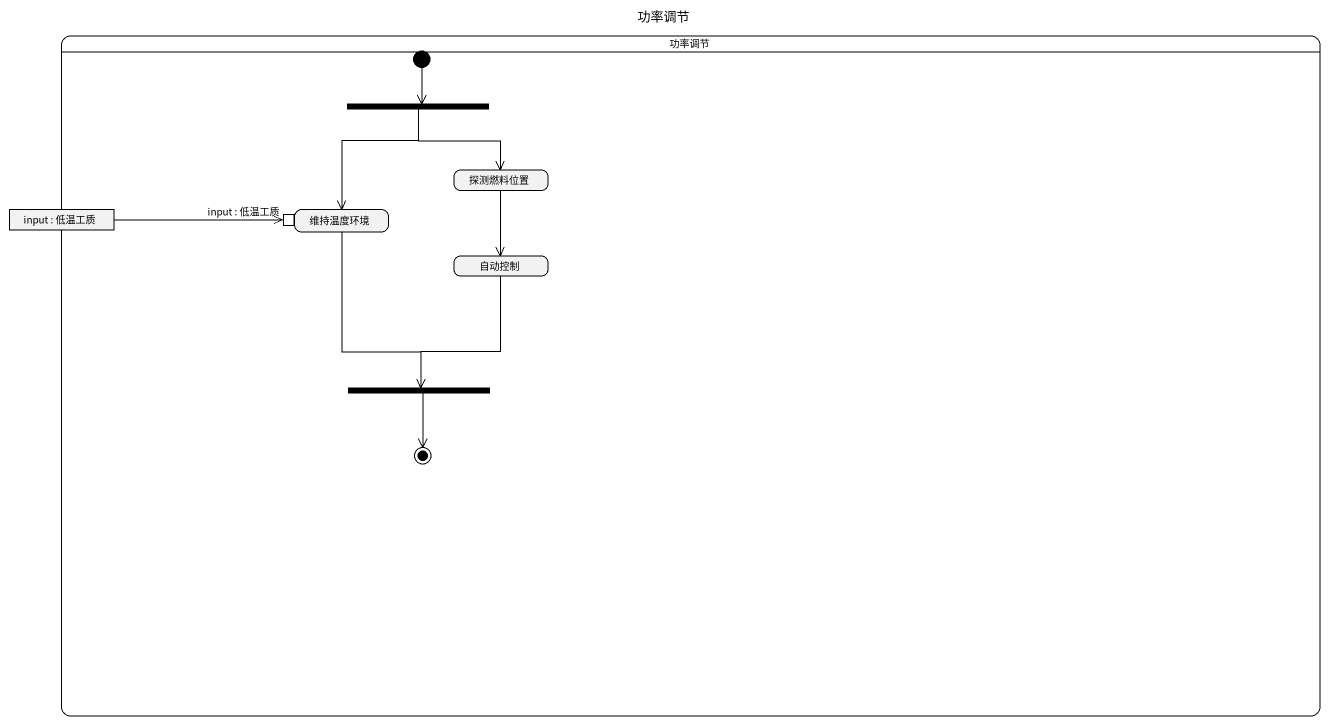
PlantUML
@startuml
title 功率调节
hide empty description
state 功率调节 {
  state fork1 <<fork>>
  state 探测燃料位置
  state "input : 低温工质" as input <<object>>
  state 维持温度环境 {
    state "input : 低温工质" as input_低温工质 <<inputPin>>
  }
  state 自动控制
  state fork2 <<join>>
  [*] --> fork1
  fork2 --> [*]
}
fork1 --> 探测燃料位置
fork1 --> 维持温度环境
探测燃料位置 --> 自动控制
input -right-> input_低温工质
维持温度环境 --> fork2
自动控制 --> fork2
@enduml
